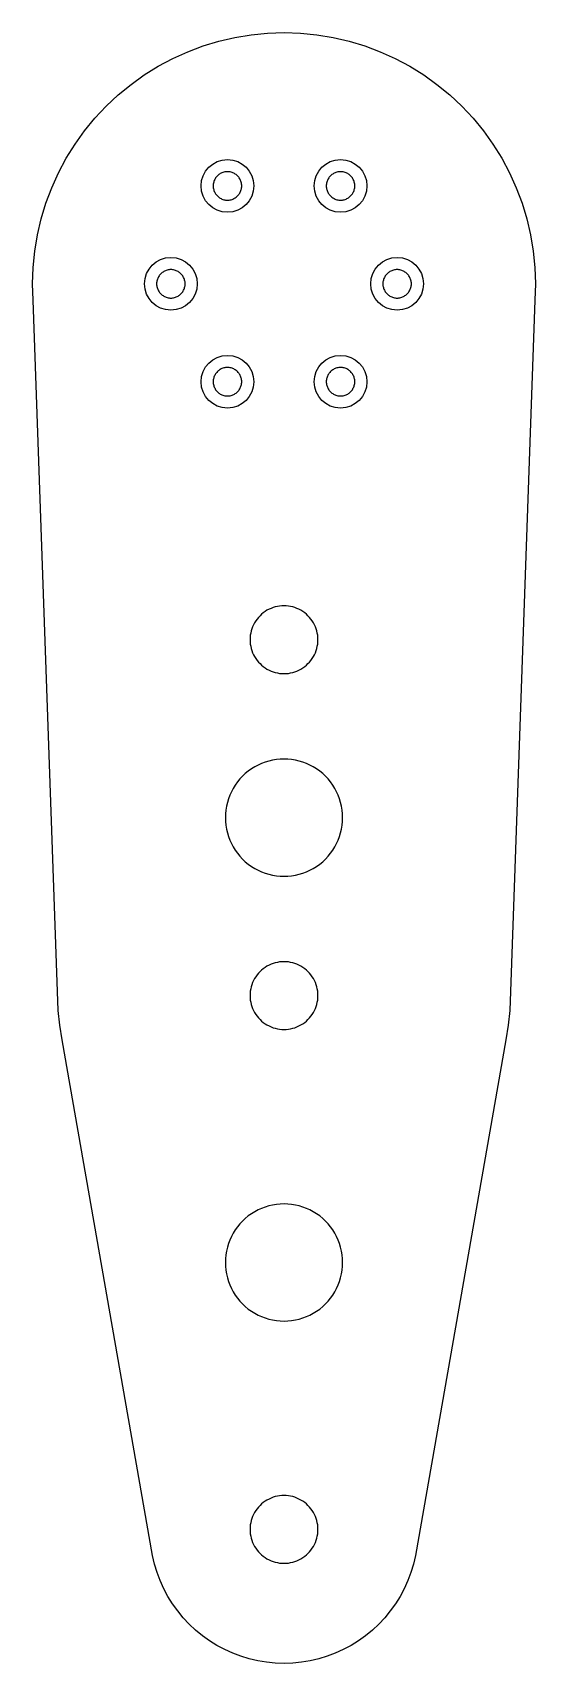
# Model space of a CAD drawing. Header units: metres. Extents: x -30 to 30, y -165 to 30.
import ezdxf

# ---------------------------------------------------------------- set-up
doc = ezdxf.new("R2010")
doc.units = ezdxf.units.M
doc.layers.add('CSK_M3_90DEG', color=7, linetype='Continuous')
doc.layers.add('CUT', color=7, linetype='Continuous')

msp = doc.modelspace()

# ---------------------------------------------------------------- linework, layer by layer
at = {"layer": 'CSK_M3_90DEG'}
for centre in [(-6.75, 11.69), (6.75, 11.69), (-13.5, 0), (13.5, 0), (-6.75, -11.69), (6.75, -11.69)]:
    msp.add_circle(centre, 3.15, dxfattribs=at)
at = {"layer": 'CUT'}
for points in [[(-6.12, -163.53), (-7.08, -163.1), (-8, -162.61), (-8.89, -162.05), (-9.74, -161.44), (-10.55, -160.78), (-11.31, -160.06), (-12.03, -159.3), (-12.69, -158.49), (-13.3, -157.64), (-13.86, -156.75), (-14.35, -155.83), (-14.78, -154.87), (-15.15, -153.89), (-15.45, -152.89), (-15.69, -151.87), (-26.48, -90.27), (-26.77, -88.52), (-26.94, -86.77), (-29.94, -1.96), (-30, 0), (-29.94, 1.96), (-29.74, 3.92), (-29.42, 5.85), (-28.98, 7.76), (-28.41, 9.64), (-27.72, 11.48), (-26.91, 13.27), (-25.98, 15), (-24.94, 16.67), (-23.8, 18.26), (-22.56, 19.78), (-21.21, 21.21), (-19.78, 22.56), (-18.26, 23.8), (-16.67, 24.94), (-15, 25.98), (-13.27, 26.91), (-11.48, 27.72), (-9.64, 28.41), (-7.76, 28.98), (-5.85, 29.42), (-3.92, 29.74), (-1.96, 29.94), (0, 30), (1.96, 29.94), (3.92, 29.74), (5.85, 29.42), (7.76, 28.98), (9.64, 28.41), (11.48, 27.72), (13.27, 26.91), (15, 25.98), (16.67, 24.94), (18.26, 23.8), (19.78, 22.56), (21.21, 21.21), (22.56, 19.78), (23.8, 18.26), (24.94, 16.67), (25.98, 15), (26.91, 13.27), (27.72, 11.48), (28.41, 9.64), (28.98, 7.76), (29.42, 5.85), (29.74, 3.92), (29.94, 1.96), (30, 0), (29.94, -1.96), (26.94, -86.77), (26.77, -88.52), (26.48, -90.27), (15.69, -151.87), (15.45, -152.89), (15.15, -153.89), (14.78, -154.87), (14.35, -155.83), (13.86, -156.75), (13.3, -157.64), (12.69, -158.49), (12.03, -159.3), (11.31, -160.06), (10.55, -160.78), (9.74, -161.44), (8.89, -162.05), (8, -162.61), (7.08, -163.1), (6.12, -163.53), (5.14, -163.9), (4.14, -164.2), (3.12, -164.44), (2.09, -164.61), (1.05, -164.72), (0, -164.75), (-1.05, -164.72), (-2.09, -164.61), (-3.12, -164.44), (-4.14, -164.2), (-5.14, -163.9)], [(-5.08, 12.02), (-5.11, 12.13), (-5.14, 12.24), (-5.18, 12.34), (-5.23, 12.44), (-5.28, 12.54), (-5.34, 12.64), (-5.4, 12.73), (-5.47, 12.81), (-5.55, 12.89), (-5.63, 12.97), (-5.72, 13.04), (-5.81, 13.1), (-5.9, 13.16), (-6, 13.22), (-6.1, 13.26), (-6.2, 13.3), (-6.31, 13.33), (-6.42, 13.36), (-6.53, 13.38), (-6.64, 13.39), (-6.75, 13.39), (-6.86, 13.39), (-6.97, 13.38), (-7.08, 13.36), (-7.19, 13.33), (-7.3, 13.3), (-7.4, 13.26), (-7.5, 13.22), (-7.6, 13.16), (-7.69, 13.1), (-7.78, 13.04), (-7.87, 12.97), (-7.95, 12.89), (-8.03, 12.81), (-8.1, 12.73), (-8.16, 12.64), (-8.22, 12.54), (-8.27, 12.44), (-8.32, 12.34), (-8.36, 12.24), (-8.39, 12.13), (-8.42, 12.02), (-8.44, 11.91), (-8.45, 11.8), (-8.45, 11.69), (-8.45, 11.58), (-8.44, 11.47), (-8.42, 11.36), (-8.39, 11.25), (-8.36, 11.14), (-8.32, 11.04), (-8.27, 10.94), (-8.22, 10.84), (-8.16, 10.75), (-8.1, 10.66), (-8.03, 10.57), (-7.95, 10.49), (-7.87, 10.41), (-7.78, 10.34), (-7.69, 10.28), (-7.6, 10.22), (-7.5, 10.17), (-7.4, 10.12), (-7.3, 10.08), (-7.19, 10.05), (-7.08, 10.02), (-6.97, 10.01), (-6.86, 9.99), (-6.75, 9.99), (-6.64, 9.99), (-6.53, 10.01), (-6.42, 10.02), (-6.31, 10.05), (-6.2, 10.08), (-6.1, 10.12), (-6, 10.17), (-5.9, 10.22), (-5.81, 10.28), (-5.72, 10.34), (-5.63, 10.41), (-5.55, 10.49), (-5.47, 10.57), (-5.4, 10.66), (-5.34, 10.75), (-5.28, 10.84), (-5.23, 10.94), (-5.18, 11.04), (-5.14, 11.14), (-5.11, 11.25), (-5.08, 11.36), (-5.06, 11.47), (-5.05, 11.58), (-5.05, 11.69), (-5.05, 11.8), (-5.06, 11.91)], [(8.42, 12.02), (8.39, 12.13), (8.36, 12.24), (8.32, 12.34), (8.27, 12.44), (8.22, 12.54), (8.16, 12.64), (8.1, 12.73), (8.03, 12.81), (7.95, 12.89), (7.87, 12.97), (7.78, 13.04), (7.69, 13.1), (7.6, 13.16), (7.5, 13.22), (7.4, 13.26), (7.3, 13.3), (7.19, 13.33), (7.08, 13.36), (6.97, 13.38), (6.86, 13.39), (6.75, 13.39), (6.64, 13.39), (6.53, 13.38), (6.42, 13.36), (6.31, 13.33), (6.2, 13.3), (6.1, 13.26), (6, 13.22), (5.9, 13.16), (5.81, 13.1), (5.72, 13.04), (5.63, 12.97), (5.55, 12.89), (5.47, 12.81), (5.4, 12.73), (5.34, 12.64), (5.28, 12.54), (5.23, 12.44), (5.18, 12.34), (5.14, 12.24), (5.11, 12.13), (5.08, 12.02), (5.06, 11.91), (5.05, 11.8), (5.05, 11.69), (5.05, 11.58), (5.06, 11.47), (5.08, 11.36), (5.11, 11.25), (5.14, 11.14), (5.18, 11.04), (5.23, 10.94), (5.28, 10.84), (5.34, 10.75), (5.4, 10.66), (5.47, 10.57), (5.55, 10.49), (5.63, 10.41), (5.72, 10.34), (5.81, 10.28), (5.9, 10.22), (6, 10.17), (6.1, 10.12), (6.2, 10.08), (6.31, 10.05), (6.42, 10.02), (6.53, 10.01), (6.64, 9.99), (6.75, 9.99), (6.86, 9.99), (6.97, 10.01), (7.08, 10.02), (7.19, 10.05), (7.3, 10.08), (7.4, 10.12), (7.5, 10.17), (7.6, 10.22), (7.69, 10.28), (7.78, 10.34), (7.87, 10.41), (7.95, 10.49), (8.03, 10.57), (8.1, 10.66), (8.16, 10.75), (8.22, 10.84), (8.27, 10.94), (8.32, 11.04), (8.36, 11.14), (8.39, 11.25), (8.42, 11.36), (8.44, 11.47), (8.45, 11.58), (8.45, 11.69), (8.45, 11.8), (8.44, 11.91)], [(-11.86, 0.44), (-11.89, 0.55), (-11.93, 0.65), (-11.98, 0.75), (-12.03, 0.85), (-12.09, 0.94), (-12.15, 1.03), (-12.22, 1.12), (-12.3, 1.2), (-12.38, 1.28), (-12.47, 1.35), (-12.56, 1.41), (-12.65, 1.47), (-12.75, 1.52), (-12.85, 1.57), (-12.95, 1.61), (-13.06, 1.64), (-13.17, 1.67), (-13.28, 1.69), (-13.39, 1.7), (-13.5, 1.7), (-13.61, 1.7), (-13.72, 1.69), (-13.83, 1.67), (-13.94, 1.64), (-14.05, 1.61), (-14.15, 1.57), (-14.25, 1.52), (-14.35, 1.47), (-14.44, 1.41), (-14.53, 1.35), (-14.62, 1.28), (-14.7, 1.2), (-14.78, 1.12), (-14.85, 1.03), (-14.91, 0.94), (-14.97, 0.85), (-15.02, 0.75), (-15.07, 0.65), (-15.11, 0.55), (-15.14, 0.44), (-15.17, 0.33), (-15.19, 0.22), (-15.2, 0.11), (-15.2, 0), (-15.2, -0.11), (-15.19, -0.22), (-15.17, -0.33), (-15.14, -0.44), (-15.11, -0.55), (-15.07, -0.65), (-15.02, -0.75), (-14.97, -0.85), (-14.91, -0.94), (-14.85, -1.03), (-14.78, -1.12), (-14.7, -1.2), (-14.62, -1.28), (-14.53, -1.35), (-14.44, -1.41), (-14.35, -1.47), (-14.25, -1.52), (-14.15, -1.57), (-14.05, -1.61), (-13.94, -1.64), (-13.83, -1.67), (-13.72, -1.69), (-13.61, -1.7), (-13.5, -1.7), (-13.39, -1.7), (-13.28, -1.69), (-13.17, -1.67), (-13.06, -1.64), (-12.95, -1.61), (-12.85, -1.57), (-12.75, -1.52), (-12.65, -1.47), (-12.56, -1.41), (-12.47, -1.35), (-12.38, -1.28), (-12.3, -1.2), (-12.22, -1.12), (-12.15, -1.03), (-12.09, -0.94), (-12.03, -0.85), (-11.98, -0.75), (-11.93, -0.65), (-11.89, -0.55), (-11.86, -0.44), (-11.83, -0.33), (-11.81, -0.22), (-11.8, -0.11), (-11.8, 0), (-11.8, 0.11), (-11.81, 0.22), (-11.83, 0.33)], [(15.17, 0.33), (15.14, 0.44), (15.11, 0.55), (15.07, 0.65), (15.02, 0.75), (14.97, 0.85), (14.91, 0.94), (14.85, 1.03), (14.78, 1.12), (14.7, 1.2), (14.62, 1.28), (14.53, 1.35), (14.44, 1.41), (14.35, 1.47), (14.25, 1.52), (14.15, 1.57), (14.05, 1.61), (13.94, 1.64), (13.83, 1.67), (13.72, 1.69), (13.61, 1.7), (13.5, 1.7), (13.39, 1.7), (13.28, 1.69), (13.17, 1.67), (13.06, 1.64), (12.95, 1.61), (12.85, 1.57), (12.75, 1.52), (12.65, 1.47), (12.56, 1.41), (12.47, 1.35), (12.38, 1.28), (12.3, 1.2), (12.22, 1.12), (12.15, 1.03), (12.09, 0.94), (12.03, 0.85), (11.98, 0.75), (11.93, 0.65), (11.89, 0.55), (11.86, 0.44), (11.83, 0.33), (11.81, 0.22), (11.8, 0.11), (11.8, 0), (11.8, -0.11), (11.81, -0.22), (11.83, -0.33), (11.86, -0.44), (11.89, -0.55), (11.93, -0.65), (11.98, -0.75), (12.03, -0.85), (12.09, -0.94), (12.15, -1.03), (12.22, -1.12), (12.3, -1.2), (12.38, -1.28), (12.47, -1.35), (12.56, -1.41), (12.65, -1.47), (12.75, -1.52), (12.85, -1.57), (12.95, -1.61), (13.06, -1.64), (13.17, -1.67), (13.28, -1.69), (13.39, -1.7), (13.5, -1.7), (13.61, -1.7), (13.72, -1.69), (13.83, -1.67), (13.94, -1.64), (14.05, -1.61), (14.15, -1.57), (14.25, -1.52), (14.35, -1.47), (14.44, -1.41), (14.53, -1.35), (14.62, -1.28), (14.7, -1.2), (14.78, -1.12), (14.85, -1.03), (14.91, -0.94), (14.97, -0.85), (15.02, -0.75), (15.07, -0.65), (15.11, -0.55), (15.14, -0.44), (15.17, -0.33), (15.19, -0.22), (15.2, -0.11), (15.2, 0), (15.2, 0.11), (15.19, 0.22)], [(-5.08, -11.36), (-5.11, -11.25), (-5.14, -11.14), (-5.18, -11.04), (-5.23, -10.94), (-5.28, -10.84), (-5.34, -10.75), (-5.4, -10.66), (-5.47, -10.57), (-5.55, -10.49), (-5.63, -10.41), (-5.72, -10.34), (-5.81, -10.28), (-5.9, -10.22), (-6, -10.17), (-6.1, -10.12), (-6.2, -10.08), (-6.31, -10.05), (-6.42, -10.02), (-6.53, -10.01), (-6.64, -9.99), (-6.75, -9.99), (-6.86, -9.99), (-6.97, -10.01), (-7.08, -10.02), (-7.19, -10.05), (-7.3, -10.08), (-7.4, -10.12), (-7.5, -10.17), (-7.6, -10.22), (-7.69, -10.28), (-7.78, -10.34), (-7.87, -10.41), (-7.95, -10.49), (-8.03, -10.57), (-8.1, -10.66), (-8.16, -10.75), (-8.22, -10.84), (-8.27, -10.94), (-8.32, -11.04), (-8.36, -11.14), (-8.39, -11.25), (-8.42, -11.36), (-8.44, -11.47), (-8.45, -11.58), (-8.45, -11.69), (-8.45, -11.8), (-8.44, -11.91), (-8.42, -12.02), (-8.39, -12.13), (-8.36, -12.24), (-8.32, -12.34), (-8.27, -12.44), (-8.22, -12.54), (-8.16, -12.64), (-8.1, -12.73), (-8.03, -12.81), (-7.95, -12.89), (-7.87, -12.97), (-7.78, -13.04), (-7.69, -13.1), (-7.6, -13.16), (-7.5, -13.22), (-7.4, -13.26), (-7.3, -13.3), (-7.19, -13.33), (-7.08, -13.36), (-6.97, -13.38), (-6.86, -13.39), (-6.75, -13.39), (-6.64, -13.39), (-6.53, -13.38), (-6.42, -13.36), (-6.31, -13.33), (-6.2, -13.3), (-6.1, -13.26), (-6, -13.22), (-5.9, -13.16), (-5.81, -13.1), (-5.72, -13.04), (-5.63, -12.97), (-5.55, -12.89), (-5.47, -12.81), (-5.4, -12.73), (-5.34, -12.64), (-5.28, -12.54), (-5.23, -12.44), (-5.18, -12.34), (-5.14, -12.24), (-5.11, -12.13), (-5.08, -12.02), (-5.06, -11.91), (-5.05, -11.8), (-5.05, -11.69), (-5.05, -11.58), (-5.06, -11.47)], [(8.39, -11.25), (8.36, -11.14), (8.32, -11.04), (8.27, -10.94), (8.22, -10.84), (8.16, -10.75), (8.1, -10.66), (8.03, -10.57), (7.95, -10.49), (7.87, -10.41), (7.78, -10.34), (7.69, -10.28), (7.6, -10.22), (7.5, -10.17), (7.4, -10.12), (7.3, -10.08), (7.19, -10.05), (7.08, -10.02), (6.97, -10.01), (6.86, -9.99), (6.75, -9.99), (6.64, -9.99), (6.53, -10.01), (6.42, -10.02), (6.31, -10.05), (6.2, -10.08), (6.1, -10.12), (6, -10.17), (5.9, -10.22), (5.81, -10.28), (5.72, -10.34), (5.63, -10.41), (5.55, -10.49), (5.47, -10.57), (5.4, -10.66), (5.34, -10.75), (5.28, -10.84), (5.23, -10.94), (5.18, -11.04), (5.14, -11.14), (5.11, -11.25), (5.08, -11.36), (5.06, -11.47), (5.05, -11.58), (5.05, -11.69), (5.05, -11.8), (5.06, -11.91), (5.08, -12.02), (5.11, -12.13), (5.14, -12.24), (5.18, -12.34), (5.23, -12.44), (5.28, -12.54), (5.34, -12.64), (5.4, -12.73), (5.47, -12.81), (5.55, -12.89), (5.63, -12.97), (5.72, -13.04), (5.81, -13.1), (5.9, -13.16), (6, -13.22), (6.1, -13.26), (6.2, -13.3), (6.31, -13.33), (6.42, -13.36), (6.53, -13.38), (6.64, -13.39), (6.75, -13.39), (6.86, -13.39), (6.97, -13.38), (7.08, -13.36), (7.19, -13.33), (7.3, -13.3), (7.4, -13.26), (7.5, -13.22), (7.6, -13.16), (7.69, -13.1), (7.78, -13.04), (7.87, -12.97), (7.95, -12.89), (8.03, -12.81), (8.1, -12.73), (8.16, -12.64), (8.22, -12.54), (8.27, -12.44), (8.32, -12.34), (8.36, -12.24), (8.39, -12.13), (8.42, -12.02), (8.44, -11.91), (8.45, -11.8), (8.45, -11.69), (8.45, -11.58), (8.44, -11.47), (8.42, -11.36)], [(3.84, -41.2), (3.74, -40.95), (3.63, -40.71), (3.51, -40.48), (3.37, -40.25), (3.21, -40.03), (3.04, -39.83), (2.86, -39.64), (2.67, -39.46), (2.47, -39.29), (2.25, -39.13), (2.02, -38.99), (1.79, -38.87), (1.55, -38.76), (1.3, -38.66), (1.05, -38.59), (0.79, -38.53), (0.53, -38.48), (0.26, -38.46), (0, -38.45), (-0.26, -38.46), (-0.53, -38.48), (-0.79, -38.53), (-1.05, -38.59), (-1.3, -38.66), (-1.55, -38.76), (-1.79, -38.87), (-2.03, -38.99), (-2.25, -39.13), (-2.47, -39.29), (-2.67, -39.46), (-2.86, -39.64), (-3.04, -39.83), (-3.21, -40.03), (-3.37, -40.25), (-3.51, -40.48), (-3.63, -40.71), (-3.74, -40.95), (-3.84, -41.2), (-3.91, -41.45), (-3.97, -41.71), (-4.02, -41.97), (-4.04, -42.24), (-4.05, -42.5), (-4.04, -42.76), (-4.02, -43.03), (-3.97, -43.29), (-3.91, -43.55), (-3.84, -43.8), (-3.74, -44.05), (-3.63, -44.29), (-3.51, -44.52), (-3.37, -44.75), (-3.21, -44.97), (-3.04, -45.17), (-2.86, -45.36), (-2.67, -45.54), (-2.47, -45.71), (-2.25, -45.87), (-2.03, -46.01), (-1.79, -46.13), (-1.55, -46.24), (-1.3, -46.34), (-1.05, -46.41), (-0.79, -46.47), (-0.53, -46.52), (-0.26, -46.54), (0, -46.55), (0.26, -46.54), (0.53, -46.52), (0.79, -46.47), (1.05, -46.41), (1.3, -46.34), (1.55, -46.24), (1.79, -46.13), (2.02, -46.01), (2.25, -45.87), (2.47, -45.71), (2.67, -45.54), (2.86, -45.36), (3.04, -45.17), (3.21, -44.97), (3.37, -44.75), (3.51, -44.52), (3.63, -44.29), (3.74, -44.05), (3.84, -43.8), (3.91, -43.55), (3.97, -43.29), (4.02, -43.03), (4.04, -42.76), (4.05, -42.5), (4.04, -42.24), (4.02, -41.97), (3.97, -41.71), (3.91, -41.45)], [(6.94, -62.84), (6.87, -62.38), (6.76, -61.94), (6.63, -61.5), (6.47, -61.07), (6.28, -60.65), (6.06, -60.25), (5.82, -59.86), (5.55, -59.49), (5.26, -59.13), (4.95, -58.8), (4.62, -58.49), (4.26, -58.2), (3.89, -57.93), (3.5, -57.69), (3.1, -57.47), (2.68, -57.28), (2.25, -57.12), (1.81, -56.99), (1.37, -56.88), (0.91, -56.81), (0.46, -56.76), (0, -56.75), (-0.46, -56.76), (-0.91, -56.81), (-1.37, -56.88), (-1.81, -56.99), (-2.25, -57.12), (-2.68, -57.28), (-3.1, -57.47), (-3.5, -57.69), (-3.89, -57.93), (-4.26, -58.2), (-4.62, -58.49), (-4.95, -58.8), (-5.26, -59.13), (-5.55, -59.49), (-5.82, -59.86), (-6.06, -60.25), (-6.28, -60.65), (-6.47, -61.07), (-6.63, -61.5), (-6.76, -61.94), (-6.87, -62.38), (-6.94, -62.84), (-6.99, -63.29), (-7, -63.75), (-6.99, -64.21), (-6.94, -64.66), (-6.87, -65.12), (-6.76, -65.56), (-6.63, -66), (-6.47, -66.43), (-6.28, -66.85), (-6.06, -67.25), (-5.82, -67.64), (-5.55, -68.01), (-5.26, -68.37), (-4.95, -68.7), (-4.62, -69.01), (-4.26, -69.3), (-3.89, -69.57), (-3.5, -69.81), (-3.1, -70.03), (-2.68, -70.22), (-2.25, -70.38), (-1.81, -70.51), (-1.37, -70.62), (-0.91, -70.69), (-0.46, -70.74), (0, -70.75), (0.46, -70.74), (0.91, -70.69), (1.37, -70.62), (1.81, -70.51), (2.25, -70.38), (2.68, -70.22), (3.1, -70.03), (3.5, -69.81), (3.89, -69.57), (4.26, -69.3), (4.62, -69.01), (4.95, -68.7), (5.26, -68.37), (5.55, -68.01), (5.82, -67.64), (6.06, -67.25), (6.28, -66.85), (6.47, -66.43), (6.63, -66), (6.76, -65.56), (6.87, -65.12), (6.94, -64.66), (6.99, -64.21), (7, -63.75), (6.99, -63.29)], [(3.91, -83.95), (3.84, -83.7), (3.74, -83.45), (3.63, -83.21), (3.51, -82.97), (3.37, -82.75), (3.21, -82.53), (3.04, -82.33), (2.86, -82.14), (2.67, -81.96), (2.47, -81.79), (2.25, -81.63), (2.02, -81.49), (1.79, -81.37), (1.55, -81.26), (1.3, -81.16), (1.05, -81.09), (0.79, -81.03), (0.53, -80.98), (0.26, -80.96), (0, -80.95), (-0.26, -80.96), (-0.53, -80.98), (-0.79, -81.03), (-1.05, -81.09), (-1.3, -81.16), (-1.55, -81.26), (-1.79, -81.37), (-2.03, -81.49), (-2.25, -81.63), (-2.47, -81.79), (-2.67, -81.96), (-2.86, -82.14), (-3.04, -82.33), (-3.21, -82.53), (-3.37, -82.75), (-3.51, -82.97), (-3.63, -83.21), (-3.74, -83.45), (-3.84, -83.7), (-3.91, -83.95), (-3.97, -84.21), (-4.02, -84.47), (-4.04, -84.74), (-4.05, -85), (-4.04, -85.26), (-4.02, -85.53), (-3.97, -85.79), (-3.91, -86.05), (-3.84, -86.3), (-3.74, -86.55), (-3.63, -86.79), (-3.51, -87.03), (-3.37, -87.25), (-3.21, -87.47), (-3.04, -87.67), (-2.86, -87.86), (-2.67, -88.04), (-2.47, -88.21), (-2.25, -88.37), (-2.03, -88.51), (-1.79, -88.63), (-1.55, -88.74), (-1.3, -88.84), (-1.05, -88.91), (-0.79, -88.97), (-0.53, -89.02), (-0.26, -89.04), (0, -89.05), (0.26, -89.04), (0.53, -89.02), (0.79, -88.97), (1.05, -88.91), (1.3, -88.84), (1.55, -88.74), (1.79, -88.63), (2.02, -88.51), (2.25, -88.37), (2.47, -88.21), (2.67, -88.04), (2.86, -87.86), (3.04, -87.67), (3.21, -87.47), (3.37, -87.25), (3.51, -87.03), (3.63, -86.79), (3.74, -86.55), (3.84, -86.3), (3.91, -86.05), (3.97, -85.79), (4.02, -85.53), (4.04, -85.26), (4.05, -85), (4.04, -84.74), (4.02, -84.47), (3.97, -84.21)], [(6.99, -116.42), (6.94, -115.96), (6.87, -115.51), (6.76, -115.06), (6.63, -114.62), (6.47, -114.2), (6.28, -113.78), (6.06, -113.38), (5.82, -112.99), (5.55, -112.61), (5.26, -112.26), (4.95, -111.93), (4.62, -111.61), (4.26, -111.32), (3.89, -111.05), (3.5, -110.81), (3.1, -110.6), (2.68, -110.41), (2.25, -110.25), (1.81, -110.11), (1.37, -110.01), (0.91, -109.93), (0.46, -109.89), (0, -109.88), (-0.46, -109.89), (-0.91, -109.93), (-1.37, -110.01), (-1.81, -110.11), (-2.25, -110.25), (-2.68, -110.41), (-3.1, -110.6), (-3.5, -110.81), (-3.89, -111.05), (-4.26, -111.32), (-4.62, -111.61), (-4.95, -111.93), (-5.26, -112.26), (-5.55, -112.61), (-5.82, -112.99), (-6.06, -113.38), (-6.28, -113.78), (-6.47, -114.2), (-6.63, -114.62), (-6.76, -115.06), (-6.87, -115.51), (-6.94, -115.96), (-6.99, -116.42), (-7, -116.88), (-6.99, -117.33), (-6.94, -117.79), (-6.87, -118.24), (-6.76, -118.69), (-6.63, -119.13), (-6.47, -119.55), (-6.28, -119.97), (-6.06, -120.38), (-5.82, -120.76), (-5.55, -121.14), (-5.26, -121.49), (-4.95, -121.82), (-4.62, -122.14), (-4.26, -122.43), (-3.89, -122.7), (-3.5, -122.94), (-3.1, -123.15), (-2.68, -123.34), (-2.25, -123.5), (-1.81, -123.64), (-1.37, -123.74), (-0.91, -123.82), (-0.46, -123.86), (0, -123.88), (0.46, -123.86), (0.91, -123.82), (1.37, -123.74), (1.81, -123.64), (2.25, -123.5), (2.68, -123.34), (3.1, -123.15), (3.5, -122.94), (3.89, -122.7), (4.26, -122.43), (4.62, -122.14), (4.95, -121.82), (5.26, -121.49), (5.55, -121.14), (5.82, -120.76), (6.06, -120.38), (6.28, -119.97), (6.47, -119.55), (6.63, -119.13), (6.76, -118.69), (6.87, -118.24), (6.94, -117.79), (6.99, -117.33), (7, -116.88)], [(3.97, -147.96), (3.91, -147.7), (3.84, -147.45), (3.74, -147.2), (3.63, -146.96), (3.51, -146.72), (3.37, -146.5), (3.21, -146.28), (3.04, -146.08), (2.86, -145.89), (2.67, -145.71), (2.47, -145.54), (2.25, -145.38), (2.02, -145.24), (1.79, -145.12), (1.55, -145.01), (1.3, -144.91), (1.05, -144.84), (0.79, -144.78), (0.53, -144.73), (0.26, -144.71), (0, -144.7), (-0.26, -144.71), (-0.53, -144.73), (-0.79, -144.78), (-1.05, -144.84), (-1.3, -144.91), (-1.55, -145.01), (-1.79, -145.12), (-2.03, -145.24), (-2.25, -145.38), (-2.47, -145.54), (-2.67, -145.71), (-2.86, -145.89), (-3.04, -146.08), (-3.21, -146.28), (-3.37, -146.5), (-3.51, -146.72), (-3.63, -146.96), (-3.74, -147.2), (-3.84, -147.45), (-3.91, -147.7), (-3.97, -147.96), (-4.02, -148.22), (-4.04, -148.49), (-4.05, -148.75), (-4.04, -149.01), (-4.02, -149.28), (-3.97, -149.54), (-3.91, -149.8), (-3.84, -150.05), (-3.74, -150.3), (-3.63, -150.54), (-3.51, -150.78), (-3.37, -151), (-3.21, -151.22), (-3.04, -151.42), (-2.86, -151.61), (-2.67, -151.79), (-2.47, -151.96), (-2.25, -152.12), (-2.03, -152.26), (-1.79, -152.38), (-1.55, -152.49), (-1.3, -152.59), (-1.05, -152.66), (-0.79, -152.72), (-0.53, -152.77), (-0.26, -152.79), (0, -152.8), (0.26, -152.79), (0.53, -152.77), (0.79, -152.72), (1.05, -152.66), (1.3, -152.59), (1.55, -152.49), (1.79, -152.38), (2.02, -152.26), (2.25, -152.12), (2.47, -151.96), (2.67, -151.79), (2.86, -151.61), (3.04, -151.42), (3.21, -151.22), (3.37, -151), (3.51, -150.78), (3.63, -150.54), (3.74, -150.3), (3.84, -150.05), (3.91, -149.8), (3.97, -149.54), (4.02, -149.28), (4.04, -149.01), (4.05, -148.75), (4.04, -148.49), (4.02, -148.22)]]:
    msp.add_lwpolyline(points, close=True, dxfattribs=at)

doc.saveas('drawing.dxf')
